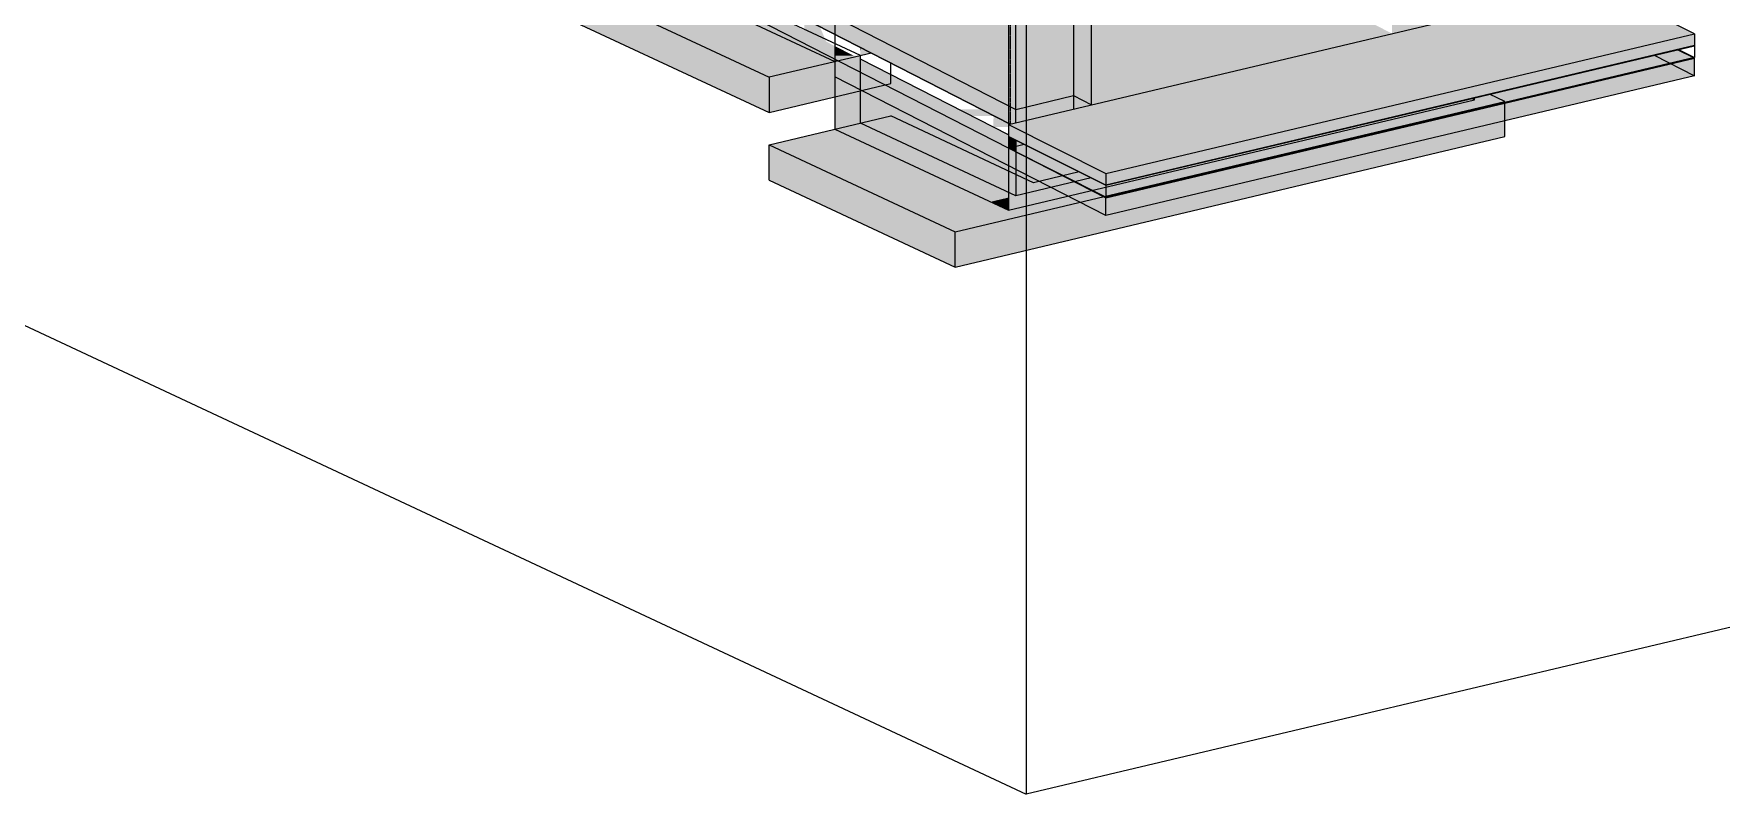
# Model space of a CAD drawing. Header units: inches. Extents: x -8719 to -3484, y -2874 to 4085.
# Drawn here: x -6958 to -6416, y -2874 to -2630 of the extents above; entities that cross this region are included whole.
import ezdxf

# ---------------------------------------------------------------- set-up
doc = ezdxf.new("R2010")
doc.units = ezdxf.units.IN
doc.header["$MEASUREMENT"] = 0
doc.linetypes.add('Dash 1_16_', pattern=[0.125, 0.0625, -0.0625])
for name, color, linetype, lineweight in [('A-DETL-1', 90, 'Dash 1_16_', 9), ('A-FLOR', 192, 'Continuous', 13), ('C-BLDG-PADS', 91, 'Continuous', 9), ('G-ANNO-SYMB', 111, 'Continuous', 9), ('S-FNDN', 32, 'Continuous', 13)]:
    doc.layers.add(name, color=color, linetype=linetype, lineweight=lineweight)
for name, color, linetype, lineweight, transparency in [('A-WALL-PATT-3', 25, 'Continuous', 13, 0.4), ('C-BLDG-PADS-1', 91, 'Continuous', 9, 0.4), ('S-FNDN-2', 25, 'Continuous', 13, 0.4)]:
    doc.layers.add(name, color=color, linetype=linetype, lineweight=lineweight, transparency=transparency)

msp = doc.modelspace()

# ---------------------------------------------------------------- hatches: boundary and pattern name
at = {"layer": 'A-WALL-PATT-3'}
h = msp.add_hatch(color=256, dxfattribs=at)
h.paths.add_polyline_path([(-6700.56, -2629.81), (-6700.56, -2575.8), (-6742.32, -2542.43), (-6873.39, -2467.81), (-6873.39, -2542.53), (-6881.54, -2544.46), (-6881.54, -2548.23), (-6878.86, -2549.49), (-6873.39, -2549.49), (-6873.39, -2544.46), (-6869.26, -2544.46), (-6844.97, -2555.83), (-6715.22, -2622.3), (-6715.08, -2622.27), (-6714.06, -2622.19), (-6713.02, -2622.21), (-6712.02, -2622.31), (-6711.14, -2622.49), (-6710.42, -2622.75), (-6709.93, -2623.06), (-6709.7, -2623.39), (-6709.74, -2623.74), (-6710.04, -2624.07), (-6710.6, -2624.37), (-6710.96, -2624.48), (-6705.45, -2627.3)], flags=0)
h.paths.add_polyline_path([(-6809.78, -2587.46), (-6850.54, -2566.58), (-6853.11, -2567.19), (-6820.32, -2582.53)], flags=0)
h = msp.add_hatch(color=256, dxfattribs=at)
h.paths.add_polyline_path([(-6636.81, -2677.43), (-6635, -2677), (-6642.53, -2673.14), (-6642.53, -2674.76), (-6637.6, -2677.07)], flags=0)
h.paths.add_polyline_path([(-6495.2, -2594.23), (-6495.2, -2515.96), (-6501, -2517.33), (-6501, -2591.32), (-6500.54, -2591.55)], flags=0)
h.paths.add_polyline_path([(-6548.92, -2556.75), (-6535.82, -2553.65), (-6535.82, -2529.21), (-6537.96, -2528.21), (-6548.92, -2531.08), (-6548.92, -2555.54)], flags=0)
h = msp.add_hatch(color=256, dxfattribs=at)
h.paths.add_polyline_path([(-6650.67, -2683.58), (-6650.67, -2670.95), (-6682.64, -2655.99), (-6700.56, -2660.24), (-6653.36, -2682.33)], flags=0)
h.paths.add_polyline_path([(-6650.67, -2655.36), (-6650.67, -2557.55), (-6692.41, -2538.02), (-6692.41, -2633.98), (-6653.58, -2653.88)], flags=0)
h.paths.add_polyline_path([(-6700.56, -2649.87), (-6691.94, -2647.83), (-6700.56, -2643.41), (-6700.56, -2649.48)], flags=0)
h = msp.add_hatch(color=256, dxfattribs=at)
h.paths.add_polyline_path([(-6644.87, -2686.3), (-6625.72, -2681.75), (-6635, -2677), (-6636.81, -2677.43), (-6642.53, -2674.76), (-6642.53, -2681.65), (-6644.87, -2682.21), (-6644.87, -2683.58)], flags=0)
h.paths.add_polyline_path([(-6642.53, -2658.22), (-6618.2, -2652.45), (-6618.2, -2573.19), (-6609.1, -2571.03), (-6636.73, -2556.87), (-6636.73, -2558.02), (-6639.99, -2558.79), (-6642.12, -2557.79), (-6642.12, -2560.79), (-6642.24, -2561.15), (-6642.53, -2561.36), (-6642.53, -2657.36)], flags=0)
h.paths.add_polyline_path([(-6521.67, -2629.55), (-6509.14, -2626.58), (-6509.14, -2622.23), (-6521.67, -2615.82), (-6521.67, -2627.89)], flags=0)
h.paths.add_polyline_path([(-6500.3, -2624.48), (-6495.2, -2623.27), (-6495.2, -2594.23), (-6501, -2591.32), (-6501, -2624.13)], flags=0)
for points in [[(-6650.67, -2670.95), (-6650.67, -2668.97), (-6691.94, -2647.83), (-6700.56, -2649.87), (-6700.56, -2660.24), (-6682.64, -2655.99), (-6656.29, -2668.32)], [(-6613.55, -2678.87), (-6495.2, -2650.79), (-6495.2, -2650.19), (-6613.55, -2678.27), (-6613.55, -2678.27)], [(-6627.26, -2675.16), (-6622.15, -2673.95), (-6642.53, -2663.73), (-6642.53, -2667.5), (-6628.59, -2674.49)], [(-6635, -2677), (-6627.26, -2675.16), (-6642.53, -2667.5), (-6642.53, -2673.14), (-6635.72, -2676.63)], [(-6622.15, -2673.95), (-6622.15, -2673.95), (-6628.1, -2670.97)], [(-6625.72, -2681.75), (-6617.85, -2679.88), (-6627.26, -2675.16), (-6635, -2677), (-6626.52, -2681.34)], [(-6617.85, -2679.88), (-6613.55, -2678.87), (-6613.55, -2678.27), (-6622.15, -2673.95), (-6627.26, -2675.16), (-6618.2, -2679.71)], [(-6644.87, -2686.3), (-6644.87, -2682.21), (-6650.67, -2683.58), (-6645.79, -2685.87)]]:
    msp.add_hatch(color=256, dxfattribs=at).paths.add_polyline_path(points, flags=0)
at = {"layer": 'C-BLDG-PADS-1'}
h = msp.add_hatch(color=256, dxfattribs=at)
h.paths.add_polyline_path([(-6639.99, -2665), (-6639.99, -2665), (-6642.53, -2663.73)], flags=0)
h.paths.add_polyline_path([(-6656.8, -2655.99), (-6650.67, -2655.99), (-6650.67, -2655.36), (-6653.58, -2653.88), (-6660.94, -2653.88)], flags=0)
h.paths.add_polyline_path([(-6534.71, -2609.14), (-6535.82, -2607.35), (-6535.82, -2606.66), (-6557.07, -2596), (-6557.07, -2597.41), (-6556.61, -2597.92), (-6535.82, -2608.56)], flags=0)
h.paths.add_polyline_path([(-6787.94, -2585.05), (-6832.39, -2562.27), (-6835.19, -2562.94), (-6820.32, -2569.89)], flags=0)
h = msp.add_hatch(color=256, dxfattribs=at)
h.paths.add_polyline_path([(-6700.56, -2638.56), (-6700.56, -2637.75), (-6842.99, -2564.79), (-6850.54, -2566.58), (-6809.78, -2587.46), (-6710.42, -2633.94)], flags=0)
h.paths.add_polyline_path([(-6691.94, -2647.83), (-6684.39, -2646.04), (-6699.49, -2638.3), (-6700.56, -2638.56), (-6700.56, -2643.41), (-6700.23, -2643.58)], flags=0)
h = msp.add_hatch(color=256, dxfattribs=at)
h.paths.add_polyline_path([(-6684.39, -2646.04), (-6682.64, -2645.62), (-6682.64, -2642.76), (-6692.41, -2637.75), (-6692.41, -2636.63), (-6699.49, -2638.3), (-6689.18, -2643.58)], flags=0)
h.paths.add_polyline_path([(-6700.56, -2637.75), (-6700.56, -2633.58), (-6837.42, -2563.47), (-6842.99, -2564.79), (-6701.01, -2637.52)], flags=0)
h = msp.add_hatch(color=256, dxfattribs=at)
h.paths.add_polyline_path([(-6692.41, -2636.63), (-6688.88, -2635.79), (-6692.41, -2633.98)], flags=0)
h.paths.add_polyline_path([(-6703.34, -2632.15), (-6705.45, -2627.3), (-6710.96, -2624.48), (-6711.36, -2624.61), (-6712.28, -2624.77), (-6713.3, -2624.85), (-6710.42, -2624.85), (-6710.42, -2628.53)], flags=0)
h.paths.add_polyline_path([(-6717.43, -2623.03), (-6716.77, -2622.67), (-6716, -2622.44), (-6715.24, -2622.29), (-6727.62, -2615.95), (-6734.98, -2615.95), (-6722.76, -2622.21), (-6717.66, -2622.21), (-6717.63, -2622.94), (-6717.43, -2622.88)], flags=0)
h.paths.add_polyline_path([(-6782.6, -2591.55), (-6775.24, -2591.55), (-6787.94, -2585.05), (-6820.32, -2569.89), (-6820.32, -2572.23)], flags=0)
h = msp.add_hatch(color=256, dxfattribs=at)
h.paths.add_polyline_path([(-6644.87, -2659.54), (-6644.87, -2658.78), (-6644.28, -2658.64), (-6650.67, -2655.36), (-6650.67, -2655.99), (-6649.62, -2655.99), (-6649.75, -2659.53), (-6645.79, -2659.54)], flags=0)
h.paths.add_polyline_path([(-6505.41, -2625.69), (-6502.02, -2624.89), (-6502.4, -2623.43), (-6509.14, -2620.05), (-6509.14, -2623.82)], flags=0)
h.paths.add_polyline_path([(-6535.82, -2607.35), (-6535.65, -2606.75), (-6535.82, -2606.66)], flags=0)
h = msp.add_hatch(color=256, dxfattribs=at)
h.paths.add_polyline_path([(-6649.9, -2663.31), (-6645.79, -2663.31), (-6645.79, -2661.64), (-6650.67, -2659.13), (-6650.67, -2663.31)], flags=0)
h.paths.add_polyline_path([(-6509.14, -2626.58), (-6505.41, -2625.69), (-6509.14, -2623.82)], flags=0)
for points in [[(-6700.52, -2637.77), (-6700.47, -2636.63), (-6694.61, -2636.63), (-6700.56, -2633.58), (-6700.56, -2637.75)], [(-6692.41, -2636.63), (-6692.41, -2633.98), (-6692.5, -2633.94)], [(-6485.43, -2651.65), (-6425.09, -2637.33), (-6431.96, -2635.19), (-6490.34, -2649.04), (-6485.43, -2651.34)], [(-6485.43, -2651.93), (-6424.57, -2637.49), (-6429.99, -2634.72), (-6431.96, -2635.19), (-6425.09, -2637.33), (-6485.43, -2651.65)], [(-6485.43, -2657.59), (-6424.57, -2643.15), (-6424.57, -2637.49), (-6485.43, -2651.93)], [(-6650.67, -2663.31), (-6650.67, -2659.13), (-6682.64, -2642.76), (-6682.64, -2645.62), (-6684.39, -2646.04), (-6650.68, -2663.31)], [(-6650.67, -2668.97), (-6650.68, -2663.31), (-6684.39, -2646.04), (-6691.94, -2647.83), (-6656.29, -2666.09)], [(-6613.55, -2682.04), (-6485.43, -2651.65), (-6485.43, -2651.34), (-6490.34, -2649.04), (-6495.2, -2650.19), (-6495.2, -2650.79), (-6617.85, -2679.88), (-6613.97, -2681.83)], [(-6613.55, -2682.33), (-6485.43, -2651.93), (-6485.43, -2651.65), (-6613.55, -2682.04), (-6617.85, -2679.88), (-6618.17, -2679.96), (-6614.11, -2682.04)], [(-6613.55, -2687.99), (-6485.43, -2657.59), (-6485.43, -2651.93), (-6613.55, -2682.33)], [(-6613.55, -2687.99), (-6613.55, -2682.33), (-6618.2, -2679.97), (-6625.72, -2681.75), (-6615.66, -2686.91)]]:
    msp.add_hatch(color=256, dxfattribs=at).paths.add_polyline_path(points, flags=0)
at = {"layer": 'S-FNDN'}
for points in [[(-6721.74, -2643.58), (-6700.56, -2638.56), (-6881.54, -2553.89), (-6902.72, -2558.92), (-6732.48, -2638.56)], [(-6721.74, -2654.9), (-6721.74, -2643.58), (-6902.72, -2558.92), (-6902.72, -2570.23), (-6723.92, -2653.88)], [(-6618.2, -2652.45), (-6521.67, -2629.55), (-6527.47, -2626.58), (-6527.47, -2612.84), (-6609.1, -2571.03), (-6618.2, -2573.19), (-6618.2, -2652.09)], [(-6613.55, -2678.27), (-6424.57, -2633.43), (-6424.57, -2629.66), (-6613.55, -2674.49)], [(-6721.74, -2654.9), (-6700.56, -2649.87), (-6700.56, -2638.56), (-6721.74, -2643.58), (-6721.74, -2653.88)], [(-6661.99, -2693.22), (-6656.29, -2691.87), (-6670.21, -2685.35), (-6654.74, -2681.68), (-6700.56, -2660.24), (-6721.74, -2665.27), (-6664.88, -2691.87)], [(-6656.29, -2703.18), (-6485.43, -2662.65), (-6485.43, -2657.59), (-6613.55, -2687.99), (-6621.9, -2683.71), (-6656.29, -2691.87), (-6656.29, -2692.47)], [(-6613.55, -2678.27), (-6613.55, -2674.49), (-6644.87, -2658.78), (-6644.87, -2662.55), (-6617.36, -2676.36)], [(-6661.99, -2704.53), (-6661.99, -2693.22), (-6721.74, -2665.27), (-6721.74, -2676.58), (-6677.19, -2697.42)], [(-6656.29, -2691.87), (-6621.9, -2683.71), (-6625.72, -2681.75), (-6644.87, -2686.3), (-6654.74, -2681.68), (-6670.21, -2685.35), (-6661.99, -2689.2)], [(-6661.99, -2704.53), (-6656.29, -2703.18), (-6656.29, -2691.87), (-6661.99, -2693.22), (-6661.99, -2703.18)]]:
    msp.add_hatch(color=256, dxfattribs=at).paths.add_polyline_path(points, flags=0)
h = msp.add_hatch(color=256, dxfattribs=at)
h.paths.add_polyline_path([(-6613.55, -2674.49), (-6424.57, -2629.66), (-6495.2, -2594.23), (-6495.2, -2623.27), (-6644.87, -2658.78), (-6615.14, -2673.7)], flags=0)
h.paths.add_polyline_path([(-6535.82, -2601.61), (-6535.82, -2576.33), (-6548.92, -2579.44), (-6548.92, -2595.48), (-6539.82, -2599.74)], flags=0)
at = {"layer": 'S-FNDN-2'}
for points in [[(-6692.41, -2633.98), (-6692.41, -2538.02), (-6700.56, -2534.21), (-6700.56, -2629.81), (-6692.5, -2633.94)], [(-6700.56, -2638.56), (-6692.41, -2636.63), (-6700.47, -2636.63), (-6700.56, -2637.75)], [(-6642.53, -2673.14), (-6642.53, -2667.5), (-6644.87, -2666.28), (-6644.87, -2662.1), (-6645.79, -2661.64), (-6645.79, -2663.31), (-6650.67, -2663.31), (-6650.67, -2668.97), (-6642.75, -2673.03)], [(-6642.9, -2667.31), (-6643, -2663.49), (-6644.87, -2662.55), (-6644.87, -2666.32), (-6644.12, -2666.7)], [(-6642.53, -2663.73), (-6642.53, -2663.73), (-6643, -2663.49)], [(-6642.53, -2667.5), (-6642.53, -2663.73), (-6643, -2663.49), (-6642.9, -2667.31)], [(-6642.53, -2674.76), (-6642.53, -2673.14), (-6650.67, -2668.97), (-6650.67, -2670.95), (-6642.71, -2674.67)]]:
    msp.add_hatch(color=256, dxfattribs=at).paths.add_polyline_path(points, flags=0)
h = msp.add_hatch(color=256, dxfattribs=at)
h.paths.add_polyline_path([(-6650.67, -2683.58), (-6642.53, -2681.65), (-6642.53, -2674.76), (-6650.67, -2670.95), (-6650.67, -2682.33)], flags=0)
h.paths.add_polyline_path([(-6644.28, -2658.64), (-6642.53, -2658.22), (-6642.53, -2561.36), (-6650.67, -2557.55), (-6650.67, -2655.36), (-6644.87, -2658.33)], flags=0)

# ---------------------------------------------------------------- linework, layer by layer
at = {"layer": 'A-DETL-1'}
msp.add_line((-6644.26, -2551.32), (-6644.26, -2658.63), dxfattribs=at)
at = {"layer": 'A-FLOR'}
for p, q in [((-6710.95, -2624.48), (-6644.28, -2658.64)), ((-6644.87, -2662.1), (-6692.41, -2637.75)), ((-6613.55, -2678.27), (-6424.57, -2633.44)), ((-6424.57, -2637.21), (-6613.55, -2682.04)), ((-6429.67, -2634.65), (-6424.57, -2637.21)), ((-6424.57, -2633.44), (-6424.57, -2637.21)), ((-6644.87, -2662.55), (-6613.55, -2678.27)), ((-6644.87, -2666.32), (-6639.77, -2665.11)), ((-6613.55, -2682.04), (-6644.87, -2666.32)), ((-6613.55, -2678.27), (-6613.55, -2682.04))]:
    msp.add_line(p, q, dxfattribs=at)
at = {"layer": 'C-BLDG-PADS'}
for p, q in [((-6853.11, -2559.6), (-6613.55, -2682.33)), ((-6613.55, -2682.33), (-6424.57, -2637.49)), ((-6437.54, -2636.51), (-6424.57, -2643.15)), ((-6424.57, -2637.49), (-6429.99, -2634.72)), ((-6424.57, -2643.15), (-6424.57, -2637.49)), ((-6613.55, -2687.99), (-6700.56, -2643.41)), ((-6424.57, -2643.15), (-6613.55, -2687.99)), ((-6613.55, -2687.99), (-6613.55, -2682.33))]:
    msp.add_line(p, q, dxfattribs=at)
at = {"layer": 'G-ANNO-SYMB'}
for p in [(-6639.21, -2207.53), (-7391.22, -2521.97), (-6098.71, -2745.56)]:
    msp.add_line(p, (-6639.21, -2873.78), dxfattribs=at)
at = {"layer": 'S-FNDN'}
for p, q in [((-6700.56, -2525.41), (-6700.56, -2660.24)), ((-6692.41, -2636.63), (-6873.39, -2551.96)), ((-6844.97, -2550.17), (-6642.53, -2653.88)), ((-6644.87, -2551.46), (-6644.87, -2686.3)), ((-6642.53, -2658.22), (-6642.53, -2546.82)), ((-6881.54, -2553.89), (-6700.56, -2638.56)), ((-6902.72, -2558.92), (-6721.74, -2643.58)), ((-6902.72, -2570.23), (-6721.74, -2654.9)), ((-6624, -2570.47), (-6624, -2653.83)), ((-6618.2, -2652.45), (-6618.2, -2573.19)), ((-6424.57, -2629.66), (-6532.46, -2575.53)), ((-6644.28, -2658.64), (-6710.96, -2624.48)), ((-6644.87, -2658.78), (-6495.2, -2623.27)), ((-6613.55, -2674.49), (-6424.57, -2629.66)), ((-6424.57, -2629.66), (-6424.57, -2633.43)), ((-6688.88, -2635.79), (-6721.74, -2643.58)), ((-6692.41, -2658.31), (-6692.41, -2636.63)), ((-6424.57, -2633.43), (-6613.55, -2678.27)), ((-6721.74, -2643.58), (-6721.74, -2654.9)), ((-6682.64, -2645.62), (-6682.64, -2638.99)), ((-6721.74, -2654.9), (-6682.64, -2645.62)), ((-6642.53, -2653.88), (-6624, -2649.48)), ((-6624, -2649.48), (-6618.2, -2652.45)), ((-6485.43, -2651.34), (-6490.34, -2649.04)), ((-6661.99, -2693.22), (-6485.43, -2651.34)), ((-6644.87, -2686.3), (-6495.2, -2650.79)), ((-6495.2, -2650.79), (-6496.04, -2650.39)), ((-6495.2, -2650.79), (-6495.2, -2650.19)), ((-6485.43, -2662.65), (-6485.43, -2651.34)), ((-6721.74, -2665.27), (-6682.64, -2655.99)), ((-6700.56, -2660.24), (-6644.87, -2686.3)), ((-6642.53, -2681.65), (-6692.41, -2658.31)), ((-6636.81, -2677.43), (-6682.64, -2655.99)), ((-6644.87, -2658.78), (-6613.55, -2674.49)), ((-6721.74, -2676.58), (-6721.74, -2665.27)), ((-6721.74, -2665.27), (-6661.99, -2693.22)), ((-6661.99, -2704.53), (-6485.43, -2662.65)), ((-6613.55, -2678.27), (-6644.87, -2662.55)), ((-6642.53, -2663.73), (-6642.53, -2667.48)), ((-6642.53, -2667.5), (-6642.53, -2681.65)), ((-6721.74, -2676.58), (-6661.99, -2704.53)), ((-6618.28, -2675.9), (-6642.53, -2681.65)), ((-6622.15, -2673.95), (-6636.81, -2677.43)), ((-6613.55, -2674.49), (-6613.55, -2678.27)), ((-6661.99, -2704.53), (-6661.99, -2693.22))]:
    msp.add_line(p, q, dxfattribs=at)

doc.saveas('drawing.dxf')
